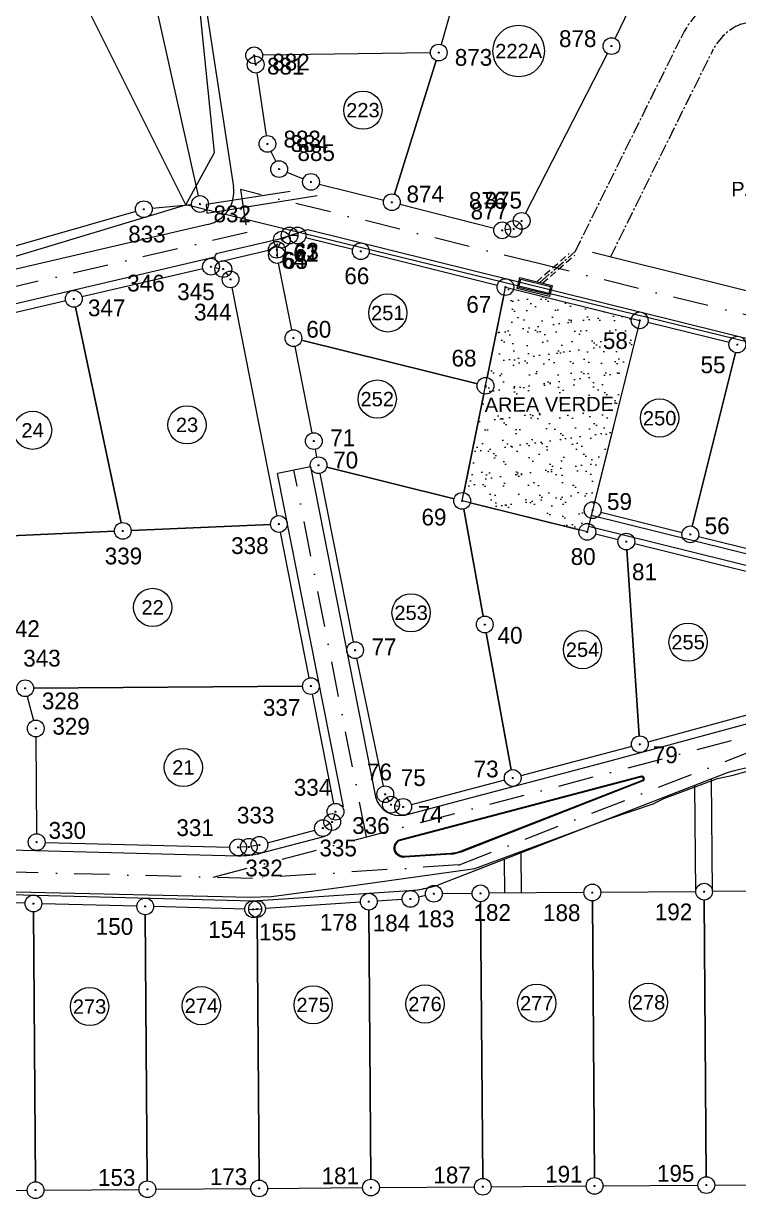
# Model space of a CAD drawing. Header units: metres. Extents: x 610261 to 617471, y 1314831 to 1317846.
# Drawn here: x 614816.9 to 614944.8, y 1316734.6 to 1316944.9 of the extents above; entities that cross this region are included whole.
import ezdxf
from ezdxf.enums import TextEntityAlignment as Align

# ---------------------------------------------------------------- set-up
doc = ezdxf.new("R2010")
doc.units = ezdxf.units.M
doc.header["$PDMODE"] = 34
doc.header["$PDSIZE"] = 0.15
for name, pattern in [('CENTER2', [1.125, 0.75, -0.125, 0.125, -0.125]), ('DASHDOT2', [12.7, 6.35, -3.175, 0, -3.175]), ('HIDDEN', [0.375, 0.25, -0.125]), ('HIDDEN2', [4.7625, 3.175, -1.5875])]:
    doc.linetypes.add(name, pattern=pattern)
for name, color, linetype in [('2', 1, 'Continuous'), ('CVL_CUADCON_LIN', 8, 'Continuous'), ('Polígono', 7, 'Continuous')]:
    doc.layers.add(name, color=color, linetype=linetype)
for name, color, linetype, lineweight in [('24. numeros lotes', 10, 'Continuous', 0), ('26. edificios', 220, 'Continuous', 0), ('33. areas verdes', 72, 'Continuous', 0), ('36. centro calle', 253, 'DASHDOT2', 0), ('38. polilinea lotes', 31, 'Continuous', 0), ('6. calles', 1, 'Continuous', 0), ('NIVEL DE TERRAZA', 8, 'HIDDEN2', 0)]:
    doc.layers.add(name, color=color, linetype=linetype, lineweight=lineweight)
doc.styles.add('ARIAL', font='arial.ttf', dxfattribs={"width": 0.8, "height": 0.039688})

# ---------------------------------------------------------------- blocks, each defined once
blk = doc.blocks.new('232')
at = {"layer": '33. areas verdes', "lineweight": 0}
h = blk.add_hatch(dxfattribs=at)
h.set_pattern_fill('AR-SAND', color=256, scale=2.000003, angle=0.4317, style=0)
h.set_pattern_definition([(37.93167, (603121.183, 1316989.973), (-0.1550166, 3.852594), [0, -3.040004, 0, -3.4000045, 0, -3.2500043]), (7.93167, (603121.183, 1316989.973), (3.496934, 5.670806), [0, -1.6400022, 0, -2.7400036, 0, -1.0500014]), (327.93167, (603118.723, 1316989.9544), (6.22803, 0.0582416), [0, -1.0000013, 0, -3.6000048, 0, -4.7000062]), (317.93167, (603118.723, 1316989.9544), (5.998866, 1.8006), [0, -0.5000007, 0, -2.360003, 0, -2.7000036])])
h.paths.add_polyline_path([(605796.29, 1318588.96), (605772.26, 1318594.92), (605764.53, 1318556.65), (605786.91, 1318551.11)])
at = {"color": 1, "linetype": 'CENTER2', "lineweight": 0, "ltscale": 3}
for points in [[(605778.41, 1318595.72), (605784.73, 1318601.26), (605803.52, 1318639.22, -0.200207), (605812.42, 1318647.75), (605866.92, 1318661.51), (605876.99, 1318663.94), (605885.58, 1318665.61), (605893.87, 1318667.31), (605907.02, 1318671.88), (605931.23, 1318703.88)], [(605791.05, 1318600.28), (605809.06, 1318636.66, -0.195016), (605814.32, 1318641.94), (605868.38, 1318655.59), (605878.29, 1318657.98), (605886.78, 1318659.63), (605895.49, 1318661.42), (605910.77, 1318666.73), (605936.09, 1318700.2)]]:
    blk.add_lwpolyline(points, format="xyb", dxfattribs=at)
at = {"color": 7, "lineweight": 0}
blk.add_lwpolyline([(605830.4, 1318590.49), (605787.84, 1318601.08)], dxfattribs=at)
at = {"color": 6, "lineweight": 0, "elevation": 148.37}
blk.add_lwpolyline([(605676.81, 1318486.89), (605692.58, 1318486.52), (605708.36, 1318486.17), (605721.67, 1318485.84), (605726.42, 1318485.72), (605730.39, 1318485.87), (605743.38, 1318487.61), (605759.55, 1318489.83), (605766.8, 1318490.85), (605781.16, 1318496.17), (605790.96, 1318499.84), (605798.72, 1318502.46), (605800.59, 1318503.42), (605810.18, 1318507), (605813.03, 1318507.57), (605815.93, 1318508.42)], dxfattribs=at)
at = {"layer": '24. numeros lotes', "lineweight": 0}
for centre, radius in [((605774.64, 1318637.16), 4.62), ((605746.77, 1318626.57, 140.9), 3.42), ((605751.22, 1318590.29), 3.42), ((605749.33, 1318574.87), 3.42), ((605799.85, 1318571.48), 3.42), ((605687.67, 1318569.29), 3.42), ((605715.3, 1318570.26), 3.42), ((605709.15, 1318537.59), 3.42), ((605755.39, 1318536.63), 3.42), ((605804.94, 1318531.37), 3.42), ((605786.06, 1318530.03), 3.42), ((605714.64, 1318508.95), 3.42), ((605697.87, 1318466.17), 3.42), ((605717.87, 1318466.32), 3.42), ((605737.87, 1318466.47), 3.42), ((605757.87, 1318466.62), 3.42), ((605777.87, 1318466.77), 3.42), ((605797.87, 1318466.92), 3.42)]:
    blk.add_circle(centre, radius, dxfattribs=at)
at = {"layer": '26. edificios', "color": 1, "lineweight": 0}
for p, q in [((605733.75, 1318612), (605718.72, 1318609.69)), ((605718.72, 1318609.69), (605718.87, 1318608.16)), ((605718.87, 1318608.16), (605738.6, 1318611.28)), ((605731.32, 1318603.38), (605720.53, 1318600.85)), ((605721.01, 1318599.43), (605729.86, 1318601.53)), ((605729.86, 1318601.53), (605731.52, 1318602.68))]:
    blk.add_line(p, q, dxfattribs=at)
at = {"layer": '26. edificios', "color": 8, "linetype": 'HIDDEN', "lineweight": 0, "ltscale": 5}
for p, q in [((605777.86, 1318595.86), (605783.66, 1318600.94)), ((605778.89, 1318595.6), (605784.67, 1318600.65))]:
    blk.add_line(p, q, dxfattribs=at)
at = {"layer": '26. edificios', "color": 1, "lineweight": 0}
blk.add_lwpolyline([(605780.65, 1318595.2), (605780.17, 1318593.25), (605774.34, 1318594.68), (605774.84, 1318596.61), (605780.65, 1318595.17)], dxfattribs=at)
at = {"layer": '26. edificios', "color": 8, "lineweight": 0}
blk.add_lwpolyline([(605779.99, 1318593.56), (605774.64, 1318594.86), (605775.02, 1318596.31), (605780.34, 1318594.99)], close=True, dxfattribs=at)
at = {"layer": '26. edificios', "color": 1, "lineweight": 0}
blk.add_arc((605721.06, 1318600.24), 0.811, 131.3924, 266.2691, dxfattribs=at)
at = {"layer": '36. centro calle', "lineweight": 0}
for p, q in [((605724.85, 1318612.35), (605726.07, 1318604.69)), ((605778.23, 1318599.11), (605724.85, 1318612.35)), ((605726.07, 1318604.69), (605674.04, 1318592.52)), ((605883.05, 1318573.13), (605778.23, 1318599.11))]:
    blk.add_line(p, q, dxfattribs=at)
at = {"layer": '38. polilinea lotes', "lineweight": 0}
blk.add_lwpolyline([(605772.26, 1318594.92), (605796.29, 1318588.96), (605786.91, 1318551.11), (605764.53, 1318556.65)], close=True, dxfattribs=at)
at = {"layer": '6. calles', "lineweight": 0}
for p, q in [((605708.83, 1318710.03, 144.32), (605723.61, 1318612.88)), ((605719.04, 1318606.13), (605679.58, 1318596.9)), ((605731.32, 1318603.38), (605736.91, 1318605.23)), ((605736.91, 1318605.23), (605884.74, 1318568.57)), ((605720.25, 1318600.25), (605674.73, 1318589.6)), ((605737.37, 1318562.74), (605731.48, 1318561.57)), ((605743.27, 1318501.88), (605731.48, 1318561.57)), ((605737.37, 1318562.74), (605749.03, 1318503.69)), ((605874.76, 1318532.41), (605787.63, 1318554.02)), ((605874.73, 1318530.36), (605787.15, 1318552.08)), ((605790.75, 1318510.05), (605817.18, 1318517.21)), ((605754.26, 1318500.42), (605790.75, 1318510.05)), ((605761.02, 1318488.24), (605812, 1318508.03)), ((605809.31, 1318486.73), (605809.16, 1318506.93)), ((605806.31, 1318486.71), (605806.17, 1318505.77)), ((605728.63, 1318493.65), (605740.01, 1318496.65)), ((605639.6, 1318495.35), (605724.41, 1318493.16)), ((605772.14, 1318486.45), (605772.09, 1318492.53)), ((605775.14, 1318486.47), (605775.08, 1318493.7)), ((605657.2, 1318486.89), (605727.1, 1318485.08)), ((605727.1, 1318485.08), (605736.22, 1318485.68)), ((605736.22, 1318485.68), (605755.06, 1318486.91))]:
    blk.add_line(p, q, dxfattribs=at)
blk.add_lwpolyline([(605812, 1318508.03, -0.137524), (605828.08, 1318508.53), (605857.05, 1318501.4)], format="xyb", dxfattribs=at)
blk.add_lwpolyline([(605796.75, 1318506.47), (605764.32, 1318493.82, -0.078754), (605762.48, 1318493.41), (605754.26, 1318492.87, -0.835694), (605753.27, 1318496.02), (605796.44, 1318507.42, -0.010382), (605796.46, 1318507.42, -0.925209)], format="xyb", close=True, dxfattribs=at)
at = {"layer": '6. calles', "color": 8, "lineweight": 0}
blk.add_lwpolyline([(605796.7, 1318506.61), (605764.26, 1318493.96, -0.078778), (605762.48, 1318493.56), (605754.24, 1318493.02, -0.832334), (605753.33, 1318495.88), (605796.48, 1318507.27, -0.010382), (605796.49, 1318507.28, -0.925209)], format="xyb", close=True, dxfattribs=at)
at = {"layer": '6. calles', "lineweight": 0}
for centre, radius, start, end in [((605717.68, 1318611.97), 6, 283.1677, 8.6486), ((605753.4, 1318504.85), 4.52, 194.8849, 281.0828), ((605724.8, 1318508.15), 15, 268.5183, 284.7916), ((605724.8, 1318508.15), 15, 268.5183, 284.7916), ((605753.75, 1318506.87), 20, 273.7384, 291.3114), ((605753.75, 1318506.87), 20, 273.7384, 282.4173), ((605753.75, 1318506.87), 20, 273.7384, 282.4173)]:
    blk.add_arc(centre, radius, start, end, dxfattribs=at)
at = {"layer": 'NIVEL DE TERRAZA', "color": 8, "linetype": 'DASHDOT2', "lineweight": 0}
for p, q in [((605747.39, 1318496.53), (605734.42, 1318562.16)), ((605719.95, 1318489.29), (605813.84, 1318514.08)), ((605763.85, 1318491.49), (605822.11, 1318514.12)), ((605727.04, 1318489.1), (605668.44, 1318490.64)), ((605763.87, 1318491.5), (605727.04, 1318489.1))]:
    blk.add_line(p, q, dxfattribs=at)
blk.add_arc((605818.05, 1318497.9), 16.72, 75.943, 105.0183, dxfattribs=at)
at = {"layer": 'Polígono', "lineweight": 0}
for points in [[(605696.69, 1318703.83), (605717.29, 1318611.24)], [(605765.75, 1318655.95), (605760.75, 1318638.32)], [(605791.89, 1318639.39), (605799.73, 1318655.63)], [(605727.56, 1318634.9), (605727.35, 1318636.2)], [(605758.84, 1318636.85), (605728.82, 1318636.4)], [(605759.89, 1318635.45), (605752.4, 1318611.53)], [(605752.4, 1318611.53), (605759.89, 1318635.45)], [(605775.85, 1318608.09), (605790.55, 1318636.7)], [(605727.81, 1318633.24), (605729.46, 1318622.02)], [(605730.32, 1318619.17), (605731.16, 1318617.39)], [(605733.18, 1318615.47), (605736.09, 1318614.29)], [(605738.94, 1318613.36), (605750.49, 1318610.46)], [(605753.4, 1318609.73), (605770.24, 1318605.44)], [(605706.13, 1318608.43), (605681.35, 1318601.32)], [(605716.12, 1318609.64), (605709.07, 1318608.99)], [(605774.8, 1318606.39), (605774.11, 1318605.7)], [(605733.6, 1318604.12), (605732.34, 1318603.44)], [(605735.15, 1318604.14), (605733.57, 1318604.15)], [(605736.52, 1318603.78), (605744.95, 1318601.69)], [(605773.18, 1318605.26), (605772.25, 1318605.14)], [(605731.35, 1318602.15), (605731.42, 1318600.1)], [(605732.04, 1318602.94), (605731.6, 1318602.06)], [(605734.05, 1318587.26), (605731.69, 1318599.18)], [(605747.86, 1318600.97), (605770.81, 1318595.28)], [(605718.12, 1318598.21), (605696.51, 1318593.16)], [(605720.32, 1318598.41), (605721.06, 1318598.27)], [(605722.23, 1318597.52), (605722.66, 1318596.91)], [(605731.45, 1318553.98), (605723.38, 1318594.82)], [(605771.97, 1318593.45), (605768.99, 1318578.73)], [(605693.59, 1318592.47), (605668.1, 1318586.48)], [(605695.36, 1318591.35), (605703.49, 1318552.75)], [(605703.49, 1318552.75), (605695.36, 1318591.35)], [(605795.93, 1318587.5), (605788.23, 1318556.44)], [(605812.31, 1318584.99), (605797.75, 1318588.6)], [(605767.24, 1318577.63), (605735.8, 1318585.42)], [(605735.8, 1318585.42), (605767.24, 1318577.63)], [(605737.69, 1318568.83), (605734.63, 1318584.31)], [(605813.4, 1318583.17), (605805.7, 1318552.11)], [(605805.7, 1318552.11), (605813.4, 1318583.17)], [(605768.4, 1318575.79), (605764.83, 1318558.12)], [(605738.55, 1318564.5), (605738.27, 1318565.89)], [(605745.08, 1318531.42), (605739.13, 1318561.56)], [(605763.08, 1318557.02), (605740.29, 1318562.67)], [(605740.29, 1318562.67), (605763.08, 1318557.02)], [(605764.8, 1318555.18), (605768.3, 1318536)], [(605768.3, 1318536), (605764.8, 1318555.18)], [(605765.99, 1318556.29), (605785.45, 1318551.47)], [(605789.32, 1318554.63), (605803.88, 1318551.02)], [(605702.3, 1318551.22), (605675.76, 1318550.05)], [(605675.76, 1318550.05), (605702.3, 1318551.22)], [(605730.24, 1318552.45), (605705.3, 1318551.35)], [(605705.3, 1318551.35), (605730.24, 1318552.45)], [(605737.18, 1318524.98), (605732.03, 1318551.04)], [(605788.36, 1318550.75), (605792.44, 1318549.73)], [(605795.35, 1318549.01), (605831.9, 1318539.95)], [(605806.8, 1318550.29), (605821.35, 1318546.68)], [(605793.99, 1318547.88), (605796.21, 1318514.61)], [(605796.21, 1318514.61), (605793.99, 1318547.88)], [(605768.84, 1318533.05), (605773.31, 1318508.54)], [(605773.31, 1318508.54), (605768.84, 1318533.05)], [(605750.46, 1318505.62), (605745.68, 1318528.48)], [(605735.97, 1318523.5), (605687.84, 1318523.13)], [(605687.84, 1318523.13), (605735.97, 1318523.5)], [(605686.73, 1318521.67), (605687.86, 1318517.38)], [(605741.57, 1318502.5), (605737.76, 1318522.04)], [(605815.46, 1318518.3), (605797.76, 1318513.5)], [(605688.26, 1318514.43), (605688.39, 1318497.09)], [(605794.86, 1318512.73), (605775.02, 1318507.45)], [(605772.12, 1318506.69), (605755.42, 1318502.28)], [(605751.07, 1318503.61), (605751.49, 1318502.84)], [(605741.72, 1318500.61), (605741.39, 1318499.6)], [(605752.5, 1318502.16), (605753.27, 1318502.02)], [(605740.87, 1318498.93), (605740.01, 1318498.36)], [(605729.7, 1318495.48), (605738.17, 1318497.72)], [(605689.9, 1318495.55), (605722.95, 1318494.7)], [(605725.95, 1318494.72), (605724.87, 1318494.67)], [(605727.84, 1318495.02), (605726.77, 1318494.82)], [(605758, 1318486.03), (605756.73, 1318485.75)], [(605766.31, 1318486.4), (605760.96, 1318486.36)], [(605786.31, 1318486.56), (605769.31, 1318486.43)], [(605806.31, 1318486.71), (605789.31, 1318486.58)], [(605826.31, 1318486.86), (605809.31, 1318486.73)], [(605686.32, 1318484.64), (605669.32, 1318485.08)], [(605706.33, 1318484.12), (605689.32, 1318484.56)], [(605725.63, 1318483.62), (605709.33, 1318484.04)], [(605726.34, 1318483.53), (605728.63, 1318483.68)], [(605746.33, 1318484.84), (605729.33, 1318483.73)], [(605753.77, 1318485.32), (605749.32, 1318485.03)], [(605768.2, 1318435.42), (605767.82, 1318484.92)], [(605767.82, 1318484.92), (605768.2, 1318435.42)], [(605788.2, 1318435.57), (605787.82, 1318485.07)], [(605787.82, 1318485.07), (605788.2, 1318435.57)], [(605808.2, 1318435.72), (605807.82, 1318485.22)], [(605807.82, 1318485.22), (605808.2, 1318435.72)], [(605688.2, 1318434.81), (605687.84, 1318483.1)], [(605687.84, 1318483.1), (605688.2, 1318434.81)], [(605708.2, 1318434.96), (605707.84, 1318482.58)], [(605707.84, 1318482.58), (605708.2, 1318434.96)], [(605728.2, 1318435.12), (605727.84, 1318482.13)], [(605727.84, 1318482.13), (605728.2, 1318435.12)], [(605748.2, 1318435.27), (605747.83, 1318483.44)], [(605747.83, 1318483.44), (605748.2, 1318435.27)], [(605669.71, 1318433.18), (605686.71, 1318433.3)], [(605689.71, 1318433.33), (605706.71, 1318433.45)], [(605709.71, 1318433.48), (605726.71, 1318433.6)], [(605729.71, 1318433.63), (605746.71, 1318433.76)], [(605749.71, 1318433.78), (605766.71, 1318433.91)], [(605769.71, 1318433.93), (605786.71, 1318434.06)], [(605789.71, 1318434.08), (605806.71, 1318434.21)], [(605809.71, 1318434.23), (605826.71, 1318434.36)]]:
    blk.add_lwpolyline(points, dxfattribs=at)
for centre in [(605791.23, 1318638.04), (605727.32, 1318636.38), (605760.34, 1318636.88), (605760.34, 1318636.88), (605727.59, 1318634.72), (605729.68, 1318620.53), (605731.79, 1318616.03), (605737.48, 1318613.73), (605707.57, 1318608.85), (605717.62, 1318609.78), (605751.95, 1318610.1), (605751.95, 1318610.1), (605775.17, 1318606.76), (605733.65, 1318604.15), (605735.07, 1318604.14), (605771.69, 1318605.07), (605773.74, 1318605.33), (605732.28, 1318603.4), (605731.37, 1318601.6), (605731.4, 1318600.65), (605746.4, 1318601.33), (605719.59, 1318598.56), (605721.79, 1318598.13), (605723.09, 1318596.29), (605772.26, 1318594.92), (605695.05, 1318592.81), (605695.05, 1318592.81), (605796.29, 1318588.96), (605734.34, 1318585.78), (605734.34, 1318585.78), (605813.76, 1318584.63), (605813.76, 1318584.63), (605768.7, 1318577.26), (605768.7, 1318577.26), (605737.98, 1318567.36), (605738.84, 1318563.03), (605738.84, 1318563.03), (605764.53, 1318556.65), (605764.53, 1318556.65), (605764.53, 1318556.65), (605787.87, 1318554.99), (605731.74, 1318552.51), (605731.74, 1318552.51), (605703.8, 1318551.28), (605703.8, 1318551.28), (605703.8, 1318551.28), (605786.91, 1318551.11), (605793.89, 1318549.37), (605793.89, 1318549.37), (605805.34, 1318550.66), (605805.34, 1318550.66), (605768.57, 1318534.53), (605768.57, 1318534.53), (605768.57, 1318534.53), (605745.37, 1318529.94), (605686.34, 1318523.12), (605686.34, 1318523.12), (605737.47, 1318523.51), (605737.47, 1318523.51), (605688.24, 1318515.93), (605796.31, 1318513.11), (605796.31, 1318513.11), (605773.57, 1318507.07), (605773.57, 1318507.07), (605750.77, 1318504.16), (605741.86, 1318501.03), (605751.8, 1318502.29), (605753.97, 1318501.89), (605741.26, 1318499.19), (605739.62, 1318498.1), (605688.4, 1318495.59), (605724.45, 1318494.66), (605726.36, 1318494.74), (605728.25, 1318495.1), (605759.46, 1318486.35), (605767.81, 1318486.42), (605767.81, 1318486.42), (605787.81, 1318486.57), (605787.81, 1318486.57), (605807.81, 1318486.72), (605807.81, 1318486.72), (605687.82, 1318484.6), (605687.82, 1318484.6), (605747.82, 1318484.94), (605747.82, 1318484.94), (605755.27, 1318485.42), (605707.83, 1318484.08), (605707.83, 1318484.08), (605727.13, 1318483.58), (605727.83, 1318483.63), (605727.83, 1318483.63), (605748.21, 1318433.77), (605748.21, 1318433.77), (605768.21, 1318433.92), (605768.21, 1318433.92), (605788.21, 1318434.07), (605788.21, 1318434.07), (605808.21, 1318434.22), (605808.21, 1318434.22), (605688.21, 1318433.31), (605688.21, 1318433.31), (605708.21, 1318433.47), (605708.21, 1318433.47), (605728.21, 1318433.62), (605728.21, 1318433.62)]:
    blk.add_circle(centre, 1.5, dxfattribs=at)
for p in [(605791.23, 1318638.04), (605727.32, 1318636.38), (605760.34, 1318636.88), (605760.34, 1318636.88), (605727.59, 1318634.72), (605729.68, 1318620.53), (605731.79, 1318616.03), (605737.48, 1318613.73), (605717.62, 1318609.78), (605751.95, 1318610.1), (605751.95, 1318610.1), (605707.57, 1318608.85), (605775.17, 1318606.76), (605732.28, 1318603.4), (605733.65, 1318604.15), (605735.07, 1318604.14), (605771.69, 1318605.07), (605773.74, 1318605.33), (605731.37, 1318601.6), (605746.4, 1318601.33), (605731.4, 1318600.65), (605719.59, 1318598.56), (605721.79, 1318598.13), (605723.09, 1318596.29), (605772.26, 1318594.92), (605695.05, 1318592.81), (605695.05, 1318592.81), (605796.29, 1318588.96), (605734.34, 1318585.78), (605734.34, 1318585.78), (605813.76, 1318584.63), (605813.76, 1318584.63), (605768.7, 1318577.26), (605768.7, 1318577.26), (605737.98, 1318567.36), (605738.84, 1318563.03), (605738.84, 1318563.03), (605764.53, 1318556.65), (605764.53, 1318556.65), (605764.53, 1318556.65), (605787.87, 1318554.99), (605703.8, 1318551.28), (605703.8, 1318551.28), (605703.8, 1318551.28), (605731.74, 1318552.51), (605731.74, 1318552.51), (605786.91, 1318551.11), (605793.89, 1318549.37), (605793.89, 1318549.37), (605805.34, 1318550.66), (605805.34, 1318550.66), (605768.57, 1318534.53), (605768.57, 1318534.53), (605768.57, 1318534.53), (605745.37, 1318529.94), (605737.47, 1318523.51), (605737.47, 1318523.51), (605686.34, 1318523.12), (605686.34, 1318523.12), (605688.24, 1318515.93), (605796.31, 1318513.11), (605796.31, 1318513.11), (605773.57, 1318507.07), (605773.57, 1318507.07), (605750.77, 1318504.16), (605741.86, 1318501.03), (605751.8, 1318502.29), (605753.97, 1318501.89), (605741.26, 1318499.19), (605739.62, 1318498.1), (605688.4, 1318495.59), (605724.45, 1318494.66), (605726.36, 1318494.74), (605728.25, 1318495.1), (605759.46, 1318486.35), (605767.81, 1318486.42), (605767.81, 1318486.42), (605787.81, 1318486.57), (605787.81, 1318486.57), (605807.81, 1318486.72), (605807.81, 1318486.72), (605687.82, 1318484.6), (605687.82, 1318484.6), (605707.83, 1318484.08), (605707.83, 1318484.08), (605727.13, 1318483.58), (605727.83, 1318483.63), (605727.83, 1318483.63), (605747.82, 1318484.94), (605747.82, 1318484.94), (605755.27, 1318485.42), (605688.21, 1318433.31), (605688.21, 1318433.31), (605708.21, 1318433.47), (605708.21, 1318433.47), (605728.21, 1318433.62), (605728.21, 1318433.62), (605748.21, 1318433.77), (605748.21, 1318433.77), (605768.21, 1318433.92), (605768.21, 1318433.92), (605788.21, 1318434.07), (605788.21, 1318434.07), (605808.21, 1318434.22), (605808.21, 1318434.22)]:
    blk.add_point(p, dxfattribs=at)
at = {"layer": '24. numeros lotes', "lineweight": 0, "style": 'ARIAL'}
for s, p in [('222A', (605774.64, 1318637.16)), ('223', (605746.77, 1318626.57, 140.9)), ('PARQUE', (605820.25, 1318612.51, 139.54)), ('251', (605751.22, 1318590.29)), ('252', (605749.33, 1318574.87)), ('AREA VERDE', (605780.11, 1318573.93, 139.54)), ('250', (605799.86, 1318571.45)), ('24', (605687.67, 1318569.29)), ('23', (605715.3, 1318570.26)), ('22', (605709.15, 1318537.59)), ('253', (605755.39, 1318536.63)), ('255', (605804.94, 1318531.37)), ('254', (605786.06, 1318530.03)), ('21', (605714.64, 1318508.95)), ('273', (605697.87, 1318466.17)), ('274', (605717.87, 1318466.32)), ('275', (605737.87, 1318466.47)), ('276', (605757.87, 1318466.62)), ('277', (605777.87, 1318466.77)), ('278', (605797.87, 1318466.92))]:
    blk.add_text(s, height=2.571, rotation=0.4317, dxfattribs=at).set_placement(p, align=Align.MIDDLE_CENTER)
at = {"layer": 'Polígono', "lineweight": 0}
for s, p in [('878', (605788.55, 1318639.37)), ('877', (605772.74, 1318608.52)), ('73', (605771.04, 1318508.68)), ('336', (605751.55, 1318498.56)), ('335', (605745.69, 1318494.54)), ('173', (605726.07, 1318435.72)), ('181', (605746.07, 1318435.87)), ('187', (605766.07, 1318436.02)), ('191', (605786.07, 1318436.17)), ('195', (605806.07, 1318436.32)), ('153', (605706.07, 1318435.57))]:
    blk.add_text(s, height=3, dxfattribs=at).set_placement(p, align=Align.MIDDLE_RIGHT)
for s, p in [('873', (605763.21, 1318636.02)), ('881', (605729.62, 1318634.45)), ('882', (605730.55, 1318635.18)), ('883', (605732.56, 1318621.4)), ('874', (605754.57, 1318611.56)), ('832', (605720.04, 1318608.01)), ('62', (605734.3, 1318600.96)), ('61', (605734.38, 1318601)), ('63', (605734.43, 1318601.32)), ('347', (605697.58, 1318591.2)), ('60', (605736.64, 1318587.36)), ('71', (605740.92, 1318567.94)), ('70', (605741.45, 1318563.96)), ('59', (605790.44, 1318556.54)), ('56', (605807.91, 1318552.2)), ('40', (605770.87, 1318532.6)), ('77', (605748.31, 1318530.54)), ('343', (605686, 1318528.51)), ('329', (605691.22, 1318516.32)), ('79', (605798.63, 1318511.21)), ('76', (605747.5, 1318508.15)), ('330', (605690.54, 1318497.69))]:
    blk.add_text(s, height=3, dxfattribs=at).set_placement(p, align=Align.MIDDLE_LEFT)
for s, p in [('884', (605733.85, 1318618.2)), ('342', (605682.27, 1318531.38)), ('75', (605753.55, 1318504.73))]:
    blk.add_text(s, height=3, dxfattribs=at).set_placement(p, align=Align.BOTTOM_LEFT)
for s, p in [('885', (605738.41, 1318616.58)), ('875', (605771.88, 1318608.06)), ('333', (605727.58, 1318498.02)), ('74', (605758.81, 1318498.16)), ('331', (605716.75, 1318495.78)), ('332', (605729.08, 1318488.56))]:
    blk.add_text(s, height=3, dxfattribs=at).set_placement(p, align=Align.BOTTOM_CENTER)
for s, p in [('876', (605772.42, 1318608.02)), ('68', (605767.09, 1318579.8)), ('334', (605741.1, 1318502.99))]:
    blk.add_text(s, height=3, dxfattribs=at).set_placement(p, align=Align.BOTTOM_RIGHT)
for s, p in [('833', (605708.13, 1318605.9)), ('64', (605734.38, 1318601.24)), ('65', (605734.7, 1318601.17)), ('346', (605707.95, 1318597.13)), ('66', (605745.68, 1318598.42)), ('339', (605703.93, 1318548.29)), ('80', (605786.18, 1318548.19)), ('184', (605751.87, 1318482.61)), ('183', (605759.8, 1318483.37)), ('155', (605731.53, 1318481.01))]:
    blk.add_text(s, height=3, dxfattribs=at).set_placement(p, align=Align.TOP_CENTER)
for s, p in [('345', (605720.24, 1318595.58)), ('67', (605769.73, 1318593.32)), ('344', (605723.26, 1318591.94)), ('58', (605794.17, 1318586.84)), ('55', (605811.64, 1318582.5)), ('338', (605729.89, 1318550.15)), ('81', (605799.37, 1318545.45)), ('328', (605696.03, 1318522.36)), ('337', (605735.57, 1318521.19)), ('182', (605773.25, 1318484.5)), ('188', (605785.69, 1318484.45)), ('192', (605805.69, 1318484.6)), ('150', (605705.67, 1318482)), ('154', (605725.77, 1318481.45)), ('178', (605745.76, 1318482.75))]:
    blk.add_text(s, height=3, dxfattribs=at).set_placement(p, align=Align.TOP_RIGHT)
blk.add_text('69', height=3, dxfattribs=at).set_placement((605757.25, 1318555.26), align=Align.TOP_LEFT)

msp = doc.modelspace()

# ---------------------------------------------------------------- linework, layer by layer
at = {"layer": '2', "linetype": 'Continuous', "lineweight": 0}
for p, q in [((614845.94155, 1316912.38367), (614628.67455, 1317346.78367)), ((614813.15755, 1316902.51267), (614845.94155, 1316912.38367)), ((615191.62155, 1316828.06767), (614845.94155, 1316912.38367))]:
    msp.add_line(p, q, dxfattribs=at)
msp.add_lwpolyline([(614845.94155, 1316912.38367), (614851.03255, 1316921.78167), (614848.01555, 1316951.77867), (614839.41055, 1316982.79867), (614831.30155, 1317002.63367), (614825.21355, 1317011.53767), (614819.39055, 1317030.60667), (614814.83355, 1317046.11767), (614808.75655, 1317064.93367), (614804.19955, 1317080.18967)], dxfattribs=at)

# ---------------------------------------------------------------- block references
at = {"layer": 'CVL_CUADCON_LIN', "lineweight": 0}
msp.add_blockref('232', (9130.84291, -1697.23222), dxfattribs=at)

doc.saveas('drawing.dxf')
